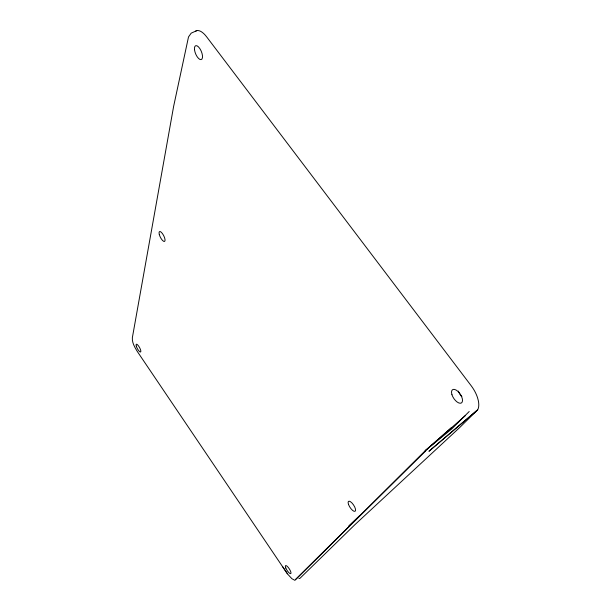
<?xml version="1.0" encoding="UTF-8"?>
<svg xmlns="http://www.w3.org/2000/svg" width="611" height="611" viewBox="0 0 611 611"><rect width="100%" height="100%" fill="white"/><g stroke="black" fill="none" stroke-linecap="round" stroke-linejoin="round"><path stroke-width="0.92" d="M195.512 31.26A20.537 8.623 67.7 0 1 198.155 30.55L199.721 30.917A20.537 8.623 67.7 0 1 206.686 36.904L471.142 385.686A21.935 10.792 55.9 0 1 477.527 397.654L478.314 400.579A21.935 10.792 55.9 0 1 477.68 409.828L459.793 427.433L355.014 524.574L300.093 578.189A13.136 3.788 57 0 1 298.878 578.487M469.217 411.501L451.796 428.876L425.241 450.704L295.373 579.724L425.592 451.025L425.241 450.704L465.238 415.724M477.68 409.821L428.93 451.292L476.618 410.729M348.858 525.804L359.589 515.707M425.241 450.704L451.086 427.906M196.734 30.665L191.19 33.154L188.509 36.935L173.631 106.367L132.343 337.761C131.961 342.786 134.855 347.415 137.353 351.554L287.468 573.912L291.898 578.716L295.044 580.404M287.46 573.76L282.74 566.825M461.84 396.6A7.958 3.918 55.9 0 1 458.372 391.101M451.941 394.675A7.981 3.88 56 0 0 461.389 402.97A7.981 3.88 56 0 0 457.731 391.246A7.981 3.88 56 0 0 451.941 394.675M285.795 568.031A4.766 1.352 57.1 0 0 290.683 573.668A4.766 1.352 57.1 0 0 288.041 567.184A4.766 1.352 57.1 0 0 285.795 568.031M136.284 346.132A4.437 1.222 61.1 0 0 140.415 352.035A4.437 1.222 61.1 0 0 138.682 346.147A4.437 1.222 61.1 0 0 136.284 346.132M194.504 49.667A7.477 3.101 67.6 0 0 201.088 59.626A7.477 3.101 67.6 0 0 199.873 48.636A7.477 3.101 67.6 0 0 194.504 49.667M348.56 504.571A5.965 2.146 56.6 0 0 355.044 511.315A5.965 2.146 56.6 0 0 351.944 502.96A5.965 2.146 56.6 0 0 348.56 504.571M159.28 234.441A5.537 1.856 63 0 0 164.451 241.475A5.537 1.856 63 0 0 162.434 233.57A5.537 1.856 63 0 0 159.28 234.441"/></g></svg>
